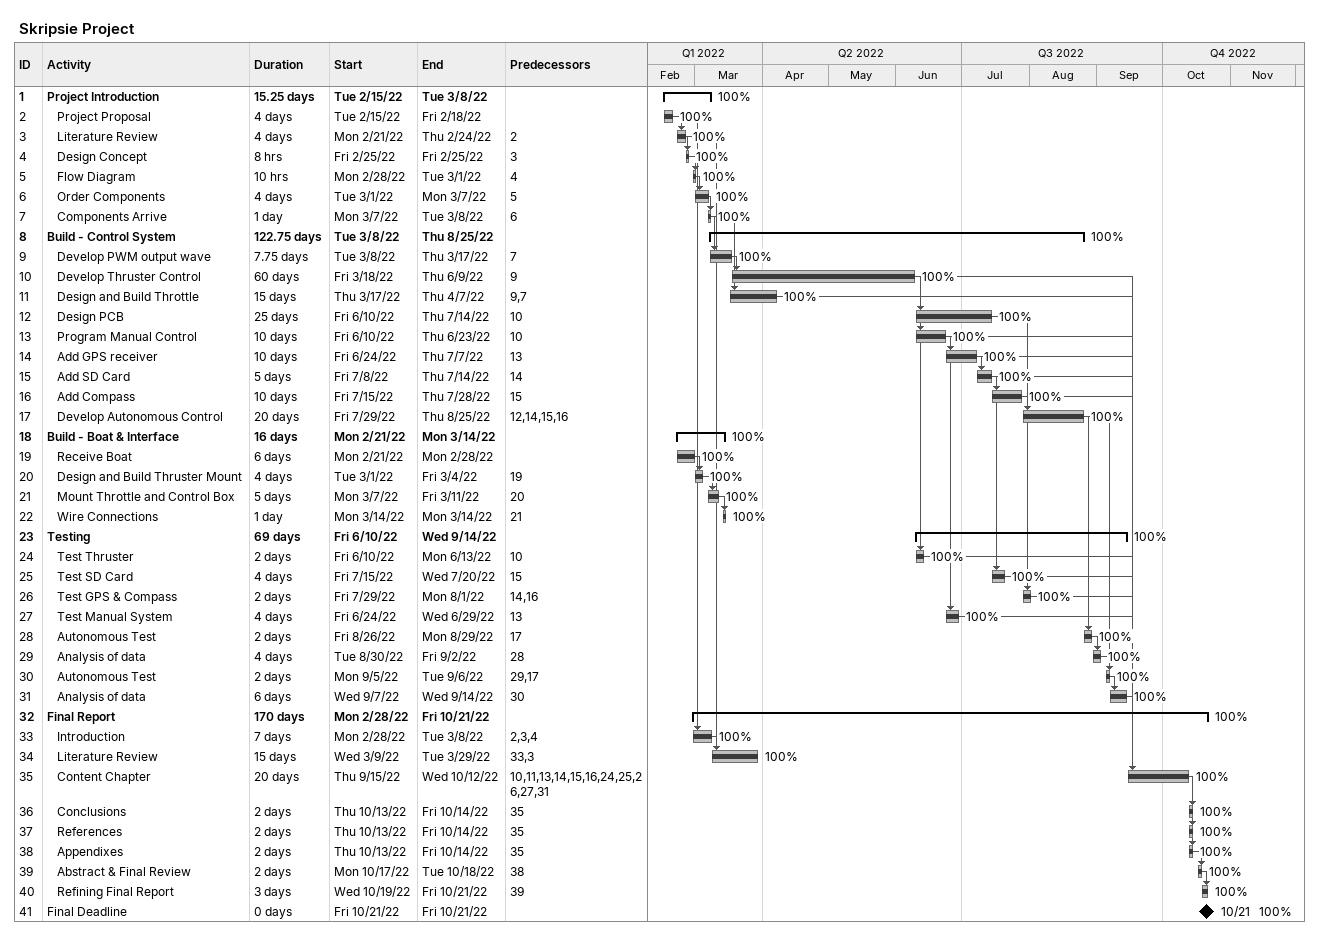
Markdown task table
Skripsie Project

| ID | Level | Task | Duration | Start | Finish | Predecessors | % complete |
|---|---|---|---|---|---|---|---|
| 1 | 1 | **Project Introduction** | 15.25d | 2022-02-15 | 2022-03-08 |  | 100 |
| 2 | 2 | Project Proposal | 4d | 2022-02-15 | 2022-02-18 |  | 100 |
| 3 | 2 | Literature Review | 4d | 2022-02-21 | 2022-02-24 | 2 | 100 |
| 4 | 2 | Design Concept | 8h | 2022-02-25 | 2022-02-25 | 3 | 100 |
| 5 | 2 | Flow Diagram | 10h | 2022-02-28 | 2022-03-01 | 4 | 100 |
| 6 | 2 | Order Components | 4d | 2022-03-01 | 2022-03-07 | 5 | 100 |
| 7 | 2 | Components Arrive | 1d | 2022-03-07 | 2022-03-08 | 6 | 100 |
| 8 | 1 | **Build - Control System** | 122.75d | 2022-03-08 | 2022-08-25 |  | 100 |
| 9 | 2 | Develop PWM output wave | 7.75d | 2022-03-08 | 2022-03-17 | 7 | 100 |
| 10 | 2 | Develop Thruster Control | 60d | 2022-03-18 | 2022-06-09 | 9 | 100 |
| 11 | 2 | Design and Build Throttle | 15d | 2022-03-17 | 2022-04-07 | 9, 7 | 100 |
| 12 | 2 | Design PCB | 25d | 2022-06-10 | 2022-07-14 | 10 | 100 |
| 13 | 2 | Program Manual Control | 10d | 2022-06-10 | 2022-06-23 | 10 | 100 |
| 14 | 2 | Add GPS receiver | 10d | 2022-06-24 | 2022-07-07 | 13 | 100 |
| 15 | 2 | Add SD Card | 5d | 2022-07-08 | 2022-07-14 | 14 | 100 |
| 16 | 2 | Add Compass | 10d | 2022-07-15 | 2022-07-28 | 15 | 100 |
| 17 | 2 | Develop Autonomous Control | 20d | 2022-07-29 | 2022-08-25 | 12, 14, 15, 16 | 100 |
| 18 | 1 | **Build - Boat & Interface** | 16d | 2022-02-21 | 2022-03-14 |  | 100 |
| 19 | 2 | Receive Boat | 6d | 2022-02-21 | 2022-02-28 |  | 100 |
| 20 | 2 | Design and Build Thruster Mount | 4d | 2022-03-01 | 2022-03-04 | 19 | 100 |
| 21 | 2 | Mount Throttle and Control Box | 5d | 2022-03-07 | 2022-03-11 | 20 | 100 |
| 22 | 2 | Wire Connections | 1d | 2022-03-14 | 2022-03-14 | 21 | 100 |
| 23 | 1 | **Testing** | 69d | 2022-06-10 | 2022-09-14 |  | 100 |
| 24 | 2 | Test Thruster | 2d | 2022-06-10 | 2022-06-13 | 10 | 100 |
| 25 | 2 | Test SD Card | 4d | 2022-07-15 | 2022-07-20 | 15 | 100 |
| 26 | 2 | Test GPS & Compass | 2d | 2022-07-29 | 2022-08-01 | 14, 16 | 100 |
| 27 | 2 | Test Manual System | 4d | 2022-06-24 | 2022-06-29 | 13 | 100 |
| 28 | 2 | Autonomous Test | 2d | 2022-08-26 | 2022-08-29 | 17 | 100 |
| 29 | 2 | Analysis of data | 4d | 2022-08-30 | 2022-09-02 | 28 | 100 |
| 30 | 2 | Autonomous Test | 2d | 2022-09-05 | 2022-09-06 | 29, 17 | 100 |
| 31 | 2 | Analysis of data | 6d | 2022-09-07 | 2022-09-14 | 30 | 100 |
| 32 | 1 | **Final Report** | 170d | 2022-02-28 | 2022-10-21 |  | 100 |
| 33 | 2 | Introduction | 7d | 2022-02-28 | 2022-03-08 | 2, 3, 4 | 100 |
| 34 | 2 | Literature Review | 15d | 2022-03-09 | 2022-03-29 | 33, 3 | 100 |
| 35 | 2 | Content Chapter | 20d | 2022-09-15 | 2022-10-12 | 10, 11, 13, 14, 15, 16, 24, 25, 26, 27, 31 | 100 |
| 36 | 2 | Conclusions | 2d | 2022-10-13 | 2022-10-14 | 35 | 100 |
| 37 | 2 | References | 2d | 2022-10-13 | 2022-10-14 | 35 | 100 |
| 38 | 2 | Appendixes | 2d | 2022-10-13 | 2022-10-14 | 35 | 100 |
| 39 | 2 | Abstract & Final Review | 2d | 2022-10-17 | 2022-10-18 | 38 | 100 |
| 40 | 2 | Refining Final Report | 3d | 2022-10-19 | 2022-10-21 | 39 | 100 |
| 41 | 1 | Final Deadline | 0d | 2022-10-21 | 2022-10-21 |  | 100 |
